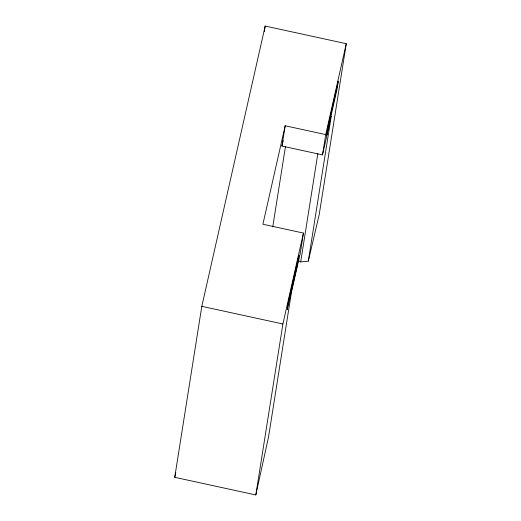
<?xml version="1.0" encoding="UTF-8"?>
<svg xmlns="http://www.w3.org/2000/svg" width="521" height="521" viewBox="0 0 521 521"><rect width="100%" height="100%" fill="white"/><g stroke="black" fill="none" stroke-linecap="round" stroke-linejoin="round"><path stroke-width="0.78" d="M285.176 125.776L281.959 146.062L322.506 154.88L325.716 134.594L285.176 125.776L262.903 224.251L303.45 233.076L300.239 253.362L291.48 292.092L268.51 437.099L255.818 494.95L174.73 477.308L201.809 306.335L265.182 26.05L346.27 43.692L319.191 214.665L308.295 261.151L300.682 261.92L298.598 260.682M264.297 31.67L265.182 26.05M272.75 226.889L285.443 146.733M255.818 494.95L282.896 323.977L303.45 233.076M300.682 261.92L317.823 153.702M308.295 261.151L331.265 116.144L322.506 154.88M174.73 477.308L175.805 472.547M281.959 146.062L283.196 140.598M325.716 134.594L346.27 43.692M201.809 306.335L282.896 323.977M288.601 300.923L287.221 309.617L297.498 264.16L298.878 255.472L288.601 300.923M327.996 126.688L326.615 135.382L336.898 89.931L338.272 81.237L327.996 126.688"/></g></svg>
